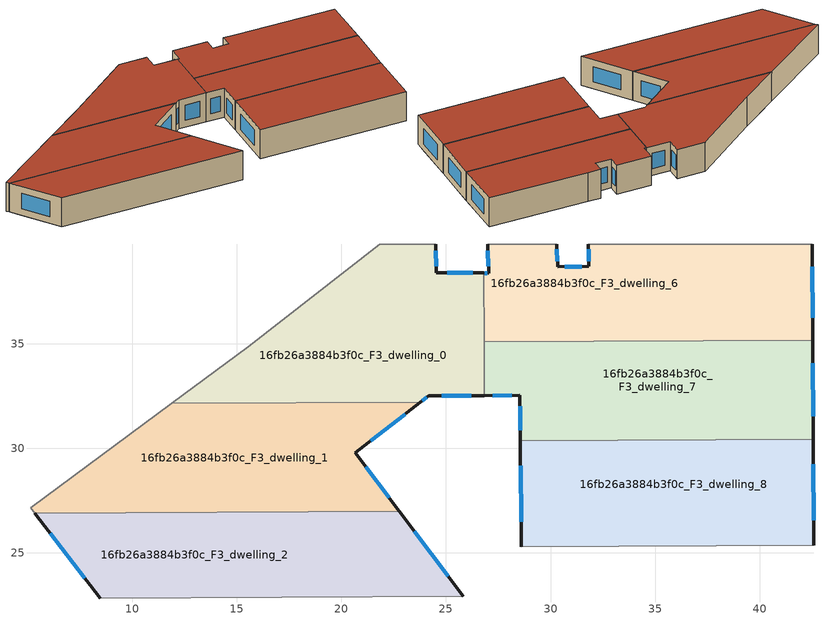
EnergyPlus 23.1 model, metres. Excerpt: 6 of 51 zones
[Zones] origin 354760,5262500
16fb26a3884b3f0c_F3_dwelling_0
 floor to 16fb26a3884b3f0c_F2_dwelling_0 (EU_floor_Construction): 24.51,39.76 24.54,38.38 25.54,38.38 25.54,32.52 24.18,32.52 23.77,32.2 17.27,32.17 13.98,33.69 15.55,34.86 21.84,39.76 z9
 floor to 16fb26a3884b3f0c_F2_dwelling_12 (EU_floor_Construction): 26.8,38.38 26.83,32.52 25.54,32.52 25.54,38.38 z9
 floor to 16fb26a3884b3f0c_F2_dwelling_1 (EU_floor_Construction): 17.27,32.17 11.88,32.14 13.98,33.69 z9
 wall outside (EU_wall_Construction): 23.78,32.2 24.18,32.52 26.83,32.52 / 26.8,38.38 24.54,38.38 24.51,39.76 z9:12
 wall to 16fb26a3884b3f0c_F3_dwelling_1 (EU_wall_Construction): 11.88,32.14 23.78,32.2 z9:12
 wall adiabatic (EU_wall_Construction): 24.51,39.76 21.84,39.76 15.55,34.86 11.88,32.14 z9:12
 wall to 16fb26a3884b3f0c_F3_dwelling_6 (EU_wall_Construction): 26.82,35.09 26.8,38.38 z9:12
 wall to 16fb26a3884b3f0c_F3_dwelling_7 (EU_wall_Construction): 26.83,32.52 26.82,35.09 z9:12
 window (EU_Window_Construction): 24.81,32.52 26.21,32.52 / 23.87,32.28 24.09,32.45 / 24.53,38.71 24.51,39.44 / 26.27,38.38 25.07,38.38 z9.7:11.3
 roof outside (EU_roof_Construction): 26.83,32.52 26.8,38.38 24.54,38.38 24.51,39.76 21.84,39.76 15.55,34.86 11.88,32.14 23.78,32.2 24.18,32.52 z12
16fb26a3884b3f0c_F3_dwelling_1
 floor to 16fb26a3884b3f0c_F2_dwelling_1 (EU_floor_Construction): 21.32,30.29 20.66,29.78 22.03,27.97 11.91,26.93 5.35,26.9 5.15,27.16 11.88,32.14 17.27,32.17 z9
 floor to 16fb26a3884b3f0c_F2_dwelling_0 (EU_floor_Construction): 23.77,32.2 21.32,30.29 17.27,32.17 z9
 floor to 16fb26a3884b3f0c_F2_dwelling_2 (EU_floor_Construction): 22.03,27.97 22.77,26.99 11.91,26.93 z9
 wall outside (EU_wall_Construction): 22.77,26.99 20.66,29.78 23.78,32.2 z9:12
 wall adiabatic (EU_wall_Construction): 11.88,32.14 5.15,27.16 5.35,26.9 z9:12
 wall to 16fb26a3884b3f0c_F3_dwelling_2 (EU_wall_Construction): 5.35,26.9 22.77,26.99 z9:12
 window (EU_Window_Construction): 21.39,30.35 23.04,31.63 / 22.28,27.65 21.16,29.13 z9.7:11.3
 roof outside (EU_roof_Construction): 22.77,26.99 20.66,29.78 23.78,32.2 11.88,32.14 5.15,27.16 5.35,26.9 z12
16fb26a3884b3f0c_F3_dwelling_2
 floor to 16fb26a3884b3f0c_F2_dwelling_2 (EU_floor_Construction): 22.77,26.99 22.89,26.84 15.88,22.88 8.48,22.84 5.81,26.31 11.91,26.93 z9
 floor to 16fb26a3884b3f0c_F2_dwelling_1 (EU_floor_Construction): 11.91,26.93 5.81,26.31 5.35,26.9 z9
 floor to 16fb26a3884b3f0c_F2_dwelling_3 (EU_floor_Construction): 22.89,26.84 23.76,25.69 21.88,22.91 15.88,22.88 z9
 floor to 16fb26a3884b3f0c_F2_dwelling_4 (EU_floor_Construction): 23.76,25.69 24.63,24.53 24.25,22.93 21.88,22.91 z9
 floor to 16fb26a3884b3f0c_F2_dwelling_5 (EU_floor_Construction): 24.63,24.53 25.55,23.31 25.55,22.93 24.25,22.93 z9
 floor to 16fb26a3884b3f0c_F2_dwelling_6 (EU_floor_Construction): 25.55,23.31 25.83,22.93 25.55,22.93 z9
 wall outside (EU_wall_Construction): 25.84,22.93 22.77,26.99 / 5.35,26.9 8.48,22.84 z9:12
 wall to 16fb26a3884b3f0c_F3_dwelling_3 (EU_wall_Construction): 8.48,22.84 25.84,22.93 z9:12
 window (EU_Window_Construction): 25.12,23.89 23.49,26.04 / 6.08,25.95 7.75,23.8 z9.7:11.3
 roof outside (EU_roof_Construction): 25.84,22.93 22.77,26.99 5.35,26.9 8.48,22.84 z12
16fb26a3884b3f0c_F3_dwelling_6
 floor to 16fb26a3884b3f0c_F2_dwelling_12 (EU_floor_Construction): 39.16,39.75 33.64,35.12 26.82,35.09 26.8,38.38 27.03,38.38 26.99,39.76 30.29,39.76 30.33,38.67 31.83,38.69 31.81,39.76 33.01,39.76 z9
 floor to 16fb26a3884b3f0c_F2_dwelling_11 (EU_floor_Construction): 42.5,39.75 42.53,35.17 33.64,35.12 39.16,39.75 z9
 wall outside (EU_wall_Construction): 31.81,39.76 31.83,38.69 30.33,38.67 30.29,39.76 / 42.53,35.17 42.5,39.75 / 26.99,39.76 27.03,38.38 26.8,38.38 z9:12
 wall adiabatic (EU_wall_Construction): 42.5,39.75 33.01,39.76 31.81,39.76 / 30.29,39.76 26.99,39.76 z9:12
 wall to 16fb26a3884b3f0c_F3_dwelling_7 (EU_wall_Construction): 26.82,35.09 42.53,35.17 z9:12
 window (EU_Window_Construction): 31.48,38.69 30.69,38.68 / 31.81,39.51 31.83,38.94 / 42.52,36.24 42.51,38.67 / 26.98,38.38 26.86,38.38 / 27,39.43 27.02,38.7 / 30.32,38.93 30.3,39.51 z9.7:11.3
 roof outside (EU_roof_Construction): 42.53,35.17 42.5,39.75 33.01,39.76 31.81,39.76 31.83,38.69 30.33,38.67 30.29,39.76 26.99,39.76 27.03,38.38 26.8,38.38 26.82,35.09 z12
16fb26a3884b3f0c_F3_dwelling_7
 floor to 16fb26a3884b3f0c_F2_dwelling_11 (EU_floor_Construction): 42.53,35.17 42.53,34.05 31.59,30.37 28.56,30.35 28.55,30.86 33.64,35.12 z9
 floor to 16fb26a3884b3f0c_F2_dwelling_10 (EU_floor_Construction): 42.53,34.05 42.55,30.42 31.59,30.37 z9
 floor to 16fb26a3884b3f0c_F2_dwelling_12 (EU_floor_Construction): 33.64,35.12 28.55,30.86 28.54,32.52 26.83,32.52 26.82,35.09 z9
 wall outside (EU_wall_Construction): 26.83,32.52 28.54,32.52 28.56,30.35 / 42.55,30.42 42.53,35.17 z9:12
 wall to 16fb26a3884b3f0c_F3_dwelling_8 (EU_wall_Construction): 28.56,30.35 42.55,30.42 z9:12
 window (EU_Window_Construction): 27.23,32.52 28.14,32.52 / 42.55,31.54 42.53,34.05 / 28.54,32.01 28.55,30.86 z9.7:11.3
 roof outside (EU_roof_Construction): 42.55,30.42 42.53,35.17 26.82,35.09 26.83,32.52 28.54,32.52 28.56,30.35 z12
16fb26a3884b3f0c_F3_dwelling_8
 floor to 16fb26a3884b3f0c_F2_dwelling_10 (EU_floor_Construction): 42.55,30.42 42.58,26.12 28.58,27.94 28.57,29.35 31.59,30.37 z9
 floor adiabatic (EU_floor_Construction): 42.55,30.42 42.58,25.36 28.6,25.29 28.58,27.94 42.58,26.12 42.55,30.42 31.59,30.37 28.57,29.35 28.56,30.35 z9
 wall outside (EU_wall_Construction): 42.58,25.36 42.55,30.42 / 28.56,30.35 28.6,25.29 z9:12
 wall to 16fb26a3884b3f0c_F3_dwelling_9 (EU_wall_Construction): 28.6,25.29 42.58,25.36 z9:12
 window (EU_Window_Construction): 42.58,26.55 42.56,29.24 / 28.57,29.16 28.59,26.48 z9.7:11.3
 roof outside (EU_roof_Construction): 42.58,25.36 42.55,30.42 28.56,30.35 28.6,25.29 z12
[Building]
EU S2 Campaign: North Axis=0; Terrain=City; Solar Distribution=FullExterior
[Site:Location]
Budapest.Ferenc.Liszt.Intl.AP: Latitude=47.437; Longitude=19.256; Time Zone=1; Elevation=185
[SizingPeriod:WeatherFileDays]
AnnualSizingPeriod: Begin Month=1; Begin Day of Month=1; End Month=12; End Day of Month=31; Day of Week for Start Day=Monday; Use Weather File Daylight Saving Period=No; Use Weather File Rain and Snow Indicators=No
[MATERIAL]
EU_InternalMass_Material: Roughness=MediumRough; Thickness=0.1; Conductivity=1; Density=1800; Specific Heat=900; Thermal Absorptance=0.9; Solar Absorptance=0.7; Visible Absorptance=0.7
[MATERIAL:NOMASS] Roughness=MediumRough; Thermal Absorptance=0.9; Solar Absorptance=0.7; Visible Absorptance=0.7
Name | Thermal Resistance
EU_wall_NoMass | 0.832559
EU_roof_NoMass | 1.39638
EU_floor_NoMass | 0.872794
[WINDOWMATERIAL:SIMPLEGLAZINGSYSTEM]
EU_Window_SimpleGlazing: UFactor=2.79869; Solar Heat Gain Coefficient=0.75; Visible Transmittance=0.75
[CONSTRUCTION]
EU_wall_Construction: EU_wall_NoMass
EU_roof_Construction: EU_roof_NoMass
EU_floor_Construction: EU_floor_NoMass
EU_Window_Construction: EU_Window_SimpleGlazing
EU_InternalMass_Construction: EU_InternalMass_Material
[ZONE] Type=1; Multiplier=1; Ceiling Height=autocalculate; Floor Area=autocalculate; Part of Total Floor Area=Yes
Name | Volume
16fb26a3884b3f0c_F3_dwelling_0 | 212.436
16fb26a3884b3f0c_F3_dwelling_1; 16fb26a3884b3f0c_F3_dwelling_6 | 212.435
16fb26a3884b3f0c_F3_dwelling_2 | 212.324
16fb26a3884b3f0c_F3_dwelling_7 | 212.402
16fb26a3884b3f0c_F3_dwelling_8 | 212.433
[INTERNALMASS] Construction=EU_InternalMass_Construction
Name | Zone or ZoneList | Surface Area
16fb26a3884b3f0c_F3_dwelling_0_EU_InternalMass | 16fb26a3884b3f0c_F3_dwelling_0 | 70.8117
16fb26a3884b3f0c_F3_dwelling_1_EU_InternalMass | 16fb26a3884b3f0c_F3_dwelling_1 | 70.8114
16fb26a3884b3f0c_F3_dwelling_2_EU_InternalMass | 16fb26a3884b3f0c_F3_dwelling_2 | 70.7749
16fb26a3884b3f0c_F3_dwelling_6_EU_InternalMass | 16fb26a3884b3f0c_F3_dwelling_6 | 70.8118
16fb26a3884b3f0c_F3_dwelling_7_EU_InternalMass | 16fb26a3884b3f0c_F3_dwelling_7 | 70.8006
16fb26a3884b3f0c_F3_dwelling_8_EU_InternalMass | 16fb26a3884b3f0c_F3_dwelling_8 | 70.811
[OTHEREQUIPMENT] Fuel Type=Electricity; Design Level Calculation Method=Watts/Area; Power per Zone Floor Area=1; Fraction Latent=0; Fraction Radiant=0; Fraction Lost=0; Carbon Dioxide Generation Rate=0; EndUse Subcategory=EU_Step8_InternalGains
Name | Zone or ZoneList or Space or SpaceList | Schedule
EU_Step8_InternalGain_16fb26a3884b3f0c_F3_dwelling_0_f000 | 16fb26a3884b3f0c_F3_dwelling_0 | EU_Step8_GainSchedule_16fb26a3884b3f0c_F3_dwelling_0_f000
EU_Step8_InternalGain_16fb26a3884b3f0c_F3_dwelling_1_f000 | 16fb26a3884b3f0c_F3_dwelling_1 | EU_Step8_GainSchedule_16fb26a3884b3f0c_F3_dwelling_1_f000
EU_Step8_InternalGain_16fb26a3884b3f0c_F3_dwelling_2_f000 | 16fb26a3884b3f0c_F3_dwelling_2 | EU_Step8_GainSchedule_16fb26a3884b3f0c_F3_dwelling_2_f000
EU_Step8_InternalGain_16fb26a3884b3f0c_F3_dwelling_6_f000 | 16fb26a3884b3f0c_F3_dwelling_6 | EU_Step8_GainSchedule_16fb26a3884b3f0c_F3_dwelling_6_f000
EU_Step8_InternalGain_16fb26a3884b3f0c_F3_dwelling_7_f000 | 16fb26a3884b3f0c_F3_dwelling_7 | EU_Step8_GainSchedule_16fb26a3884b3f0c_F3_dwelling_7_f000
EU_Step8_InternalGain_16fb26a3884b3f0c_F3_dwelling_8_f000 | 16fb26a3884b3f0c_F3_dwelling_8 | EU_Step8_GainSchedule_16fb26a3884b3f0c_F3_dwelling_8_f000
[ZONEVENTILATION:DESIGNFLOWRATE] Schedule=EU_AlwaysOn; Design Flow Rate Calculation Method=AirChanges/Hour; Air Changes per Hour=0.475469; Ventilation Type=Natural; Fan Pressure Rise=0; Fan Total Efficiency=1; Constant Term Coefficient=1; Temperature Term Coefficient=0; Velocity Term Coefficient=0; Velocity Squared Term Coefficient=0; Minimum Indoor Temperature=-100; Maximum Indoor Temperature=100; Delta Temperature=-100; Minimum Outdoor Temperature=-100; Maximum Outdoor Temperature=100; Maximum Wind Speed=40
Name | Zone or ZoneList or Space or SpaceList
EU_ConstantAir_16fb26a3884b3f0c_F3_dwelling_0 | 16fb26a3884b3f0c_F3_dwelling_0
EU_ConstantAir_16fb26a3884b3f0c_F3_dwelling_1 | 16fb26a3884b3f0c_F3_dwelling_1
EU_ConstantAir_16fb26a3884b3f0c_F3_dwelling_2 | 16fb26a3884b3f0c_F3_dwelling_2
EU_ConstantAir_16fb26a3884b3f0c_F3_dwelling_6 | 16fb26a3884b3f0c_F3_dwelling_6
EU_ConstantAir_16fb26a3884b3f0c_F3_dwelling_7 | 16fb26a3884b3f0c_F3_dwelling_7
EU_ConstantAir_16fb26a3884b3f0c_F3_dwelling_8 | 16fb26a3884b3f0c_F3_dwelling_8
[HVACTEMPLATE:ZONE:IDEALLOADSAIRSYSTEM] System Availability Schedule=EU_AlwaysOn; Maximum Heating Supply Air Temperature=50; Minimum Cooling Supply Air Temperature=13; Maximum Heating Supply Air Humidity Ratio=0.0156; Minimum Cooling Supply Air Humidity Ratio=0.0077; Heating Limit=NoLimit; Cooling Limit=NoLimit; Heating Availability Schedule=EU_AlwaysOn; Cooling Availability Schedule=EU_CoolingOff; Dehumidification Control Type=ConstantSensibleHeatRatio; Cooling Sensible Heat Ratio=0.7; Dehumidification Setpoint=60; Humidification Control Type=None; Humidification Setpoint=30; Outdoor Air Method=None; Outdoor Air Flow Rate per Person=0.00944; Outdoor Air Flow Rate per Zone Floor Area=0; Outdoor Air Flow Rate per Zone=0; Demand Controlled Ventilation Type=None; Outdoor Air Economizer Type=NoEconomizer; Heat Recovery Type=None; Sensible Heat Recovery Effectiveness=0.7; Latent Heat Recovery Effectiveness=0.65
Name | Template Thermostat
16fb26a3884b3f0c_F3_dwelling_0 | EU_HeatOnly_16fb26a3884b3f0c_F3_dwelling_0
16fb26a3884b3f0c_F3_dwelling_1 | EU_HeatOnly_16fb26a3884b3f0c_F3_dwelling_1
16fb26a3884b3f0c_F3_dwelling_2 | EU_HeatOnly_16fb26a3884b3f0c_F3_dwelling_2
16fb26a3884b3f0c_F3_dwelling_6 | EU_HeatOnly_16fb26a3884b3f0c_F3_dwelling_6
16fb26a3884b3f0c_F3_dwelling_7 | EU_HeatOnly_16fb26a3884b3f0c_F3_dwelling_7
16fb26a3884b3f0c_F3_dwelling_8 | EU_HeatOnly_16fb26a3884b3f0c_F3_dwelling_8
[SIZING:ZONE] Zone Cooling Design Supply Air Temperature Input Method=SupplyAirTemperature; Zone Cooling Design Supply Air Temperature=13; Zone Heating Design Supply Air Temperature Input Method=SupplyAirTemperature; Zone Heating Design Supply Air Temperature=50; Zone Cooling Design Supply Air Humidity Ratio=0.008; Zone Heating Design Supply Air Humidity Ratio=0.008; Cooling Design Air Flow Method=DesignDay; Cooling Design Air Flow Rate=0; Cooling Minimum Air Flow per Zone Floor Area=0.000762; Cooling Minimum Air Flow=0; Cooling Minimum Air Flow Fraction=0.2; Heating Design Air Flow Method=DesignDay; Heating Design Air Flow Rate=0; Heating Maximum Air Flow per Zone Floor Area=0.002032; Heating Maximum Air Flow=0.141576; Heating Maximum Air Flow Fraction=0.3; Account for Dedicated Outdoor Air System=No; Dedicated Outdoor Air System Control Strategy=NeutralSupplyAir; Dedicated Outdoor Air Low Setpoint Temperature for Design=autosize; Dedicated Outdoor Air High Setpoint Temperature for Design=autosize; Zone Load Sizing Method=Sensible Load Only No Latent Load; Zone Latent Cooling Design Supply Air Humidity Ratio Input Method=HumidityRatioDifference; Zone Cooling Design Supply Air Humidity Ratio Difference=0.005; Zone Latent Heating Design Supply Air Humidity Ratio Input Method=HumidityRatioDifference; Zone Humidification Design Supply Air Humidity Ratio Difference=0.005
16fb26a3884b3f0c_F3_dwelling_0; 16fb26a3884b3f0c_F3_dwelling_1; 16fb26a3884b3f0c_F3_dwelling_2; 16fb26a3884b3f0c_F3_dwelling_6; 16fb26a3884b3f0c_F3_dwelling_7; 16fb26a3884b3f0c_F3_dwelling_8
[SCHEDULE:CONSTANT]
Name | Hourly Value
EU_AlwaysOn | 1
EU_CoolingOff | 0
[SCHEDULE:FILE] Column Number=1; Rows to Skip at Top=0; Number of Hours of Data=8760; Column Separator=Comma; Interpolate to Timestep=No; Minutes per Item=60; Adjust Schedule for Daylight Savings=Yes
Name | File
EU_Step8_GainSchedule_16fb26a3884b3f0c_F3_dwelling_0_f000 | ../../schedules/16fb26a3884b3f0c/16fb26a3884b3f0c_F3_dwelling_0_f000_gain.csv
EU_Step8_GainSchedule_16fb26a3884b3f0c_F3_dwelling_1_f000 | ../../schedules/16fb26a3884b3f0c/16fb26a3884b3f0c_F3_dwelling_1_f000_gain.csv
EU_Step8_GainSchedule_16fb26a3884b3f0c_F3_dwelling_2_f000 | ../../schedules/16fb26a3884b3f0c/16fb26a3884b3f0c_F3_dwelling_2_f000_gain.csv
EU_Step8_GainSchedule_16fb26a3884b3f0c_F3_dwelling_6_f000 | ../../schedules/16fb26a3884b3f0c/16fb26a3884b3f0c_F3_dwelling_6_f000_gain.csv
EU_Step8_GainSchedule_16fb26a3884b3f0c_F3_dwelling_7_f000 | ../../schedules/16fb26a3884b3f0c/16fb26a3884b3f0c_F3_dwelling_7_f000_gain.csv
EU_Step8_GainSchedule_16fb26a3884b3f0c_F3_dwelling_8_f000 | ../../schedules/16fb26a3884b3f0c/16fb26a3884b3f0c_F3_dwelling_8_f000_gain.csv
